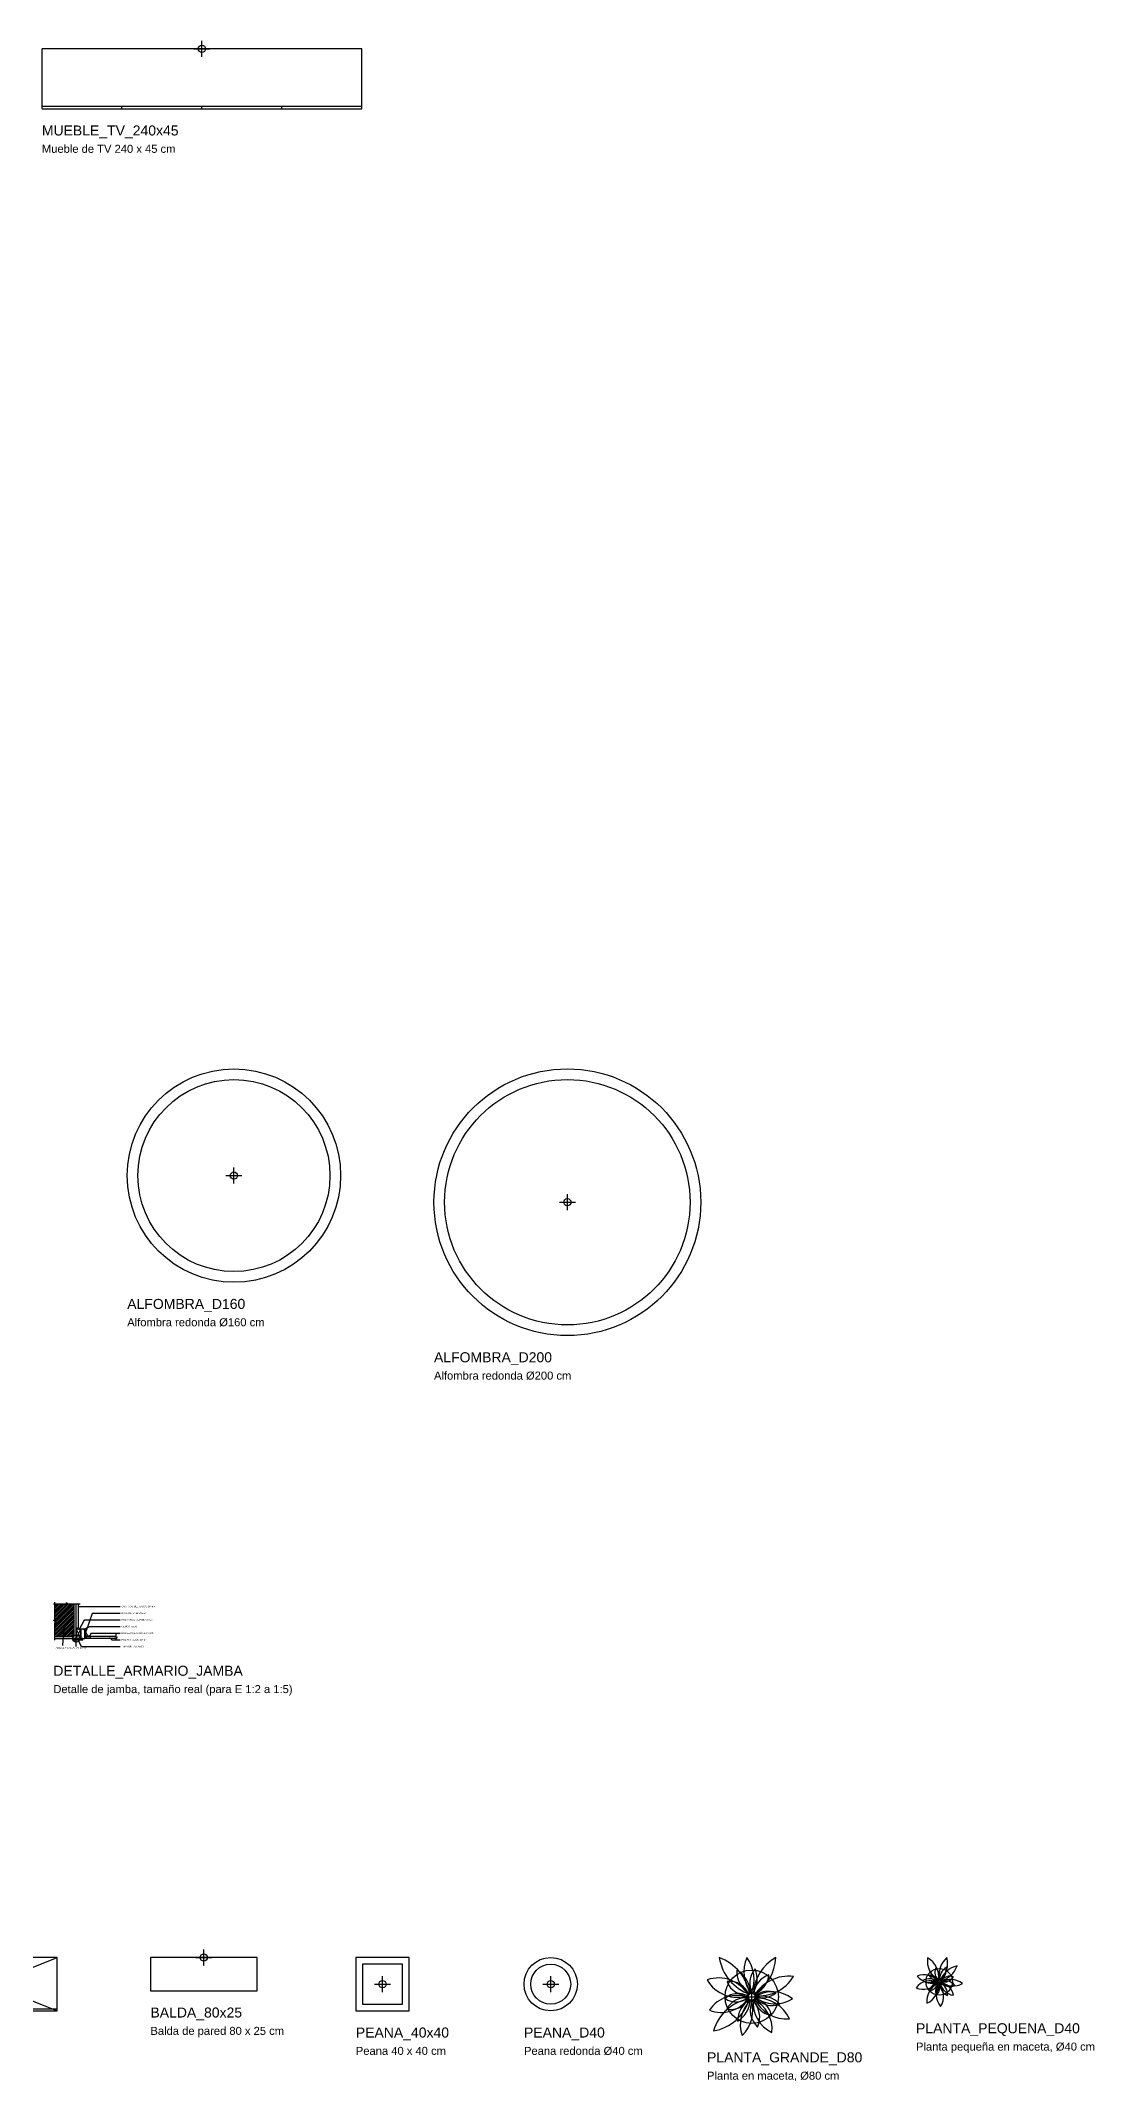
# Model space of a CAD drawing. Header units: millimetres. Extents: x -40 to 20850, y -32766 to 325.
# Drawn here: x 12952 to 20850, y -31409 to -16108 of the extents above; entities that cross this region are included whole.
import ezdxf

# ---------------------------------------------------------------- set-up
doc = ezdxf.new("R2010")
doc.units = ezdxf.units.MM
doc.layers.add('CAT-BLOQUES', color=7, linetype='Continuous')
doc.layers.add('CAT-TEXTOS', color=8, linetype='Continuous')
doc.layers.add('CAT-PUNTO-INSERCION', color=1, linetype='Continuous', plot=False)
doc.styles.add('MOB_TEXTO', font='arial.ttf')

# ---------------------------------------------------------------- blocks, each defined once
blk = doc.blocks.new('MUEBLE_TV_240x45')
for p, q in [((-1200, -430), (1200, -430)), ((-600, -450), (-600, -430)), ((0, -450), (0, -430)), ((600, -450), (600, -430))]:
    blk.add_line(p, q)
blk.add_lwpolyline([(-1196, -450), (1196, -450, 0.414214), (1200, -446), (1200, -4, 0.414214), (1196, 0), (-1196, 0, 0.414214), (-1200, -4), (-1200, -446, 0.414214)], format="xyb", close=True)
blk = doc.blocks.new('ALFOMBRA_D160')
for radius in [800, 720]:
    blk.add_circle((0, 0), radius)
blk = doc.blocks.new('ALFOMBRA_D200')
for radius in [1000, 920]:
    blk.add_circle((0, 0), radius)
blk = doc.blocks.new('DETALLE_ARMARIO_JAMBA')
h = blk.add_hatch()
h.set_pattern_fill('ANSI31', color=256, scale=3)
h.paths.add_polyline_path([(-160, 15), (-15, 15), (-15, 260), (-160, 260)])
for p, q in [((-15, 15), (-15, 260)), ((0, 0), (0, 260)), ((-160, 15), (-15, 15)), ((-160, 0), (0, 0)), ((0, 0), (35, 70)), ((0, 70), (35, 0))]:
    blk.add_line(p, q)
for points in [[(-172, 260), (-90, 260), (-84, 250), (-72, 270), (-66, 260), (28, 260)], [(-160, -12), (-160, 118), (-150, 124), (-170, 136), (-160, 142), (-160, 272)], [(0, 80), (16, 80), (16, 260)], [(330, 239), (16, 239)], [(330, 189), (120, 189), (75, 58)], [(-100, -52), (-90, 100)], [(330, 139), (60, 139), (18, 62)], [(330, 89), (100, 89), (50, 66)], [(300, 0), (67, 0), (67, 19), (300, 19)], [(330, 39), (110, 39), (100, 16)], [(330, -11), (270, -11), (250, 8)], [(300, -14), (300, 4), (310, 8), (290, 14), (300, 18), (300, 33)], [(330, -61), (40, -61), (15, -6)]]:
    blk.add_lwpolyline(points)
blk.add_lwpolyline([(-17, -10), (50, -10), (50, 0), (-20, 0), (-20, -7, 0.414214)], format="xyb", close=True)
for points in [[(0, 0), (35, 0), (35, 70), (0, 70)], [(35, 0), (65, 0), (65, 70), (35, 70)], [(65, 28), (75, 28), (75, 62), (65, 62)], [(72, 6), (107, 6), (107, 19), (72, 19)]]:
    blk.add_lwpolyline(points, close=True)
at = {"const_width": 5}
blk.add_lwpolyline([(90, 17), (75, 45)], dxfattribs=at)
at = {"style": 'MOB_TEXTO'}
for s, p in [('COSTADO DEL CASCO 16 mm', (340, 235)), ('BASE DE LA BISAGRA', (340, 185)), ('PREMARCO DE PINO 70x35', (340, 135)), ('CERCO 70x30', (340, 85)), ('BISAGRA DE CAZOLETA Ø35', (340, 35)), ('TABIQUE + ENLUCIDO 15 mm', (-165, -75)), ('TAPAJUNTAS 70x10', (340, -65)), ('PUERTA DE DM 19 mm', (340, -15))]:
    blk.add_text(s, height=12.5, dxfattribs=at).set_placement(p)
blk = doc.blocks.new('VITRINA_100x40')
for p, q in [((-500, -400), (500, 0)), ((-500, 0), (500, -400)), ((-500, -385), (500, -385))]:
    blk.add_line(p, q)
blk.add_lwpolyline([(-500, -400), (500, -400), (500, 0), (-500, 0)], close=True)
blk = doc.blocks.new('BALDA_80x25')
blk.add_lwpolyline([(-400, -250), (400, -250), (400, 0), (-400, 0)], close=True)
blk = doc.blocks.new('PEANA_40x40')
for points in [[(-200, -200), (200, -200), (200, 200), (-200, 200)], [(-150, -150), (150, -150), (150, 150), (-150, 150)]]:
    blk.add_lwpolyline(points, close=True)
blk = doc.blocks.new('PEANA_D40')
for radius in [200, 150]:
    blk.add_circle((0, 0), radius)
blk = doc.blocks.new('PLANTA_GRANDE_D80')
for points in [[(-15, 18, 0.27238), (-243, 293, 0.27238)], [(-12, 21, 0.28441), (-111, 199, 0.28441)], [(-3, 24, 0.269071), (-37, 294, 0.269071)], [(3, 24, 0.289977), (25, 209, 0.289977)], [(13, 20, 0.26375), (181, 294, 0.26375)], [(15, 19, 0.291415), (129, 165, 0.291415)], [(22, 10, 0.296569), (313, 152, 0.296569)], [(-22, 9, 0.354771), (-335, 127, 0.354771)], [(-23, -7, 0.357626), (-317, -101, 0.357626)], [(-24, -2, 0.358017), (-199, -13, 0.358017)], [(-20, 13, 0.347514), (-184, 113, 0.347514)], [(23, -6, 0.305621), (212, -56, 0.305621)], [(24, 4, 0.280596), (182, 30, 0.280596)], [(24, -1, 0.325093), (305, -15, 0.325093)], [(-18, -16, 0.288961), (-286, -256, 0.288961)], [(-21, -11, 0.335714), (-186, -93, 0.335714)], [(-12, -21, 0.263921), (-107, -184, 0.263921)], [(-6, -23, 0.290848), (-72, -292, 0.290848)], [(5, -24, 0.317303), (44, -228, 0.317303)], [(12, -21, 0.31816), (152, -268, 0.31816)], [(18, -16, 0.32953), (147, -138, 0.32953)], [(21, -12, 0.314774), (284, -167, 0.314774)]]:
    blk.add_lwpolyline(points, format="xyb", close=True)
blk.add_circle((0, 0), 200)
blk = doc.blocks.new('PLANTA_PEQUENA_D40')
for points in [[(-5, 11, 0.307026), (-87, 180, 0.307026)], [(4, 11, 0.285935), (58, 182, 0.285935)], [(-12, -3, 0.346805), (-174, -45, 0.346805)], [(-12, 3, 0.323907), (-165, 43, 0.323907)], [(-12, 1, 0.303616), (-122, 10, 0.303616)], [(-10, 7, 0.273597), (-77, 52, 0.273597)], [(-3, 12, 0.353559), (-27, 102, 0.353559)], [(5, 11, 0.299496), (54, 109, 0.299496)], [(9, 8, 0.266553), (134, 119, 0.266553)], [(11, 4, 0.347881), (108, 38, 0.347881)], [(12, -1, 0.296996), (174, -13, 0.296996)], [(12, -3, 0.359099), (116, -27, 0.359099)], [(-6, -10, 0.327141), (-92, -161, 0.327141)], [(-9, -8, 0.310724), (-74, -67, 0.310724)], [(-2, -12, 0.318507), (-21, -100, 0.318507)], [(1, -12, 0.31911), (10, -186, 0.31911)], [(6, -10, 0.328198), (63, -103, 0.328198)], [(9, -8, 0.346553), (106, -100, 0.346553)]]:
    blk.add_lwpolyline(points, format="xyb", close=True)
blk.add_circle((0, 0), 100)

msp = doc.modelspace()

# ---------------------------------------------------------------- linework, layer by layer
at = {"layer": 'CAT-PUNTO-INSERCION'}
for p, q in [((14100, -16168), (14220, -16168)), ((14160, -16228), (14160, -16108)), ((14340, -24618), (14460, -24618)), ((14400, -24678), (14400, -24558)), ((16900, -24878), (16900, -24758)), ((16840, -24818), (16960, -24818)), ((13158, -28090), (13278, -28090)), ((13218, -28150), (13218, -28030)), ((14174, -30542), (14174, -30422)), ((14114, -30482), (14234, -30482)), ((15454, -30682), (15574, -30682)), ((15514, -30742), (15514, -30622)), ((16715, -30682), (16835, -30682)), ((16775, -30742), (16775, -30622)), ((18282, -30836), (18282, -30716)), ((19628, -30664), (19748, -30664)), ((19688, -30724), (19688, -30604)), ((18222, -30776), (18342, -30776))]:
    msp.add_line(p, q, dxfattribs=at)
for centre in [(14160, -16168), (14400, -24618), (16900, -24818), (13218, -28090), (14174, -30482), (15514, -30682), (16775, -30682), (18282, -30776), (19688, -30664)]:
    msp.add_circle(centre, 27, dxfattribs=at)

# ---------------------------------------------------------------- block references
at = {"layer": 'CAT-BLOQUES'}
for name, p in [('MUEBLE_TV_240x45', (14160, -16168)), ('ALFOMBRA_D160', (14400, -24618)), ('ALFOMBRA_D200', (16900, -24818)), ('DETALLE_ARMARIO_JAMBA', (13218, -28090)), ('VITRINA_100x40', (12574, -30482)), ('BALDA_80x25', (14174, -30482)), ('PEANA_40x40', (15514, -30682)), ('PEANA_D40', (16775, -30682)), ('PLANTA_GRANDE_D80', (18282, -30776)), ('PLANTA_PEQUENA_D40', (19688, -30664))]:
    msp.add_blockref(name, p, dxfattribs=at)

# ---------------------------------------------------------------- texts
at = {"layer": 'CAT-TEXTOS', "style": 'MOB_TEXTO'}
for s, height, p in [('MUEBLE_TV_240x45', 75, (12960, -16818)), ('Mueble de TV 240 x 45 cm', 60, (12960, -16948)), ('ALFOMBRA_D160', 75, (13600, -25618)), ('Alfombra redonda Ø160 cm', 60, (13600, -25748)), ('ALFOMBRA_D200', 75, (15900, -26018)), ('Alfombra redonda Ø200 cm', 60, (15900, -26148)), ('DETALLE_ARMARIO_JAMBA', 75, (13046, -28369)), ('Detalle de jamba, tamaño real (para E 1:2 a 1:5)', 60, (13046, -28499)), ('BALDA_80x25', 75, (13774, -30932)), ('Balda de pared 80 x 25 cm', 60, (13774, -31062)), ('PEANA_40x40', 75, (15314, -31082)), ('PEANA_D40', 75, (16575, -31082)), ('PLANTA_PEQUENA_D40', 75, (19514, -31050)), ('Peana 40 x 40 cm', 60, (15314, -31212)), ('Peana redonda Ø40 cm', 60, (16575, -31212)), ('PLANTA_GRANDE_D80', 75, (17947, -31268)), ('Planta pequeña en maceta, Ø40 cm', 60, (19514, -31180)), ('Planta en maceta, Ø80 cm', 60, (17947, -31398))]:
    msp.add_text(s, height=height, dxfattribs=at).set_placement(p)

doc.saveas('drawing.dxf')
